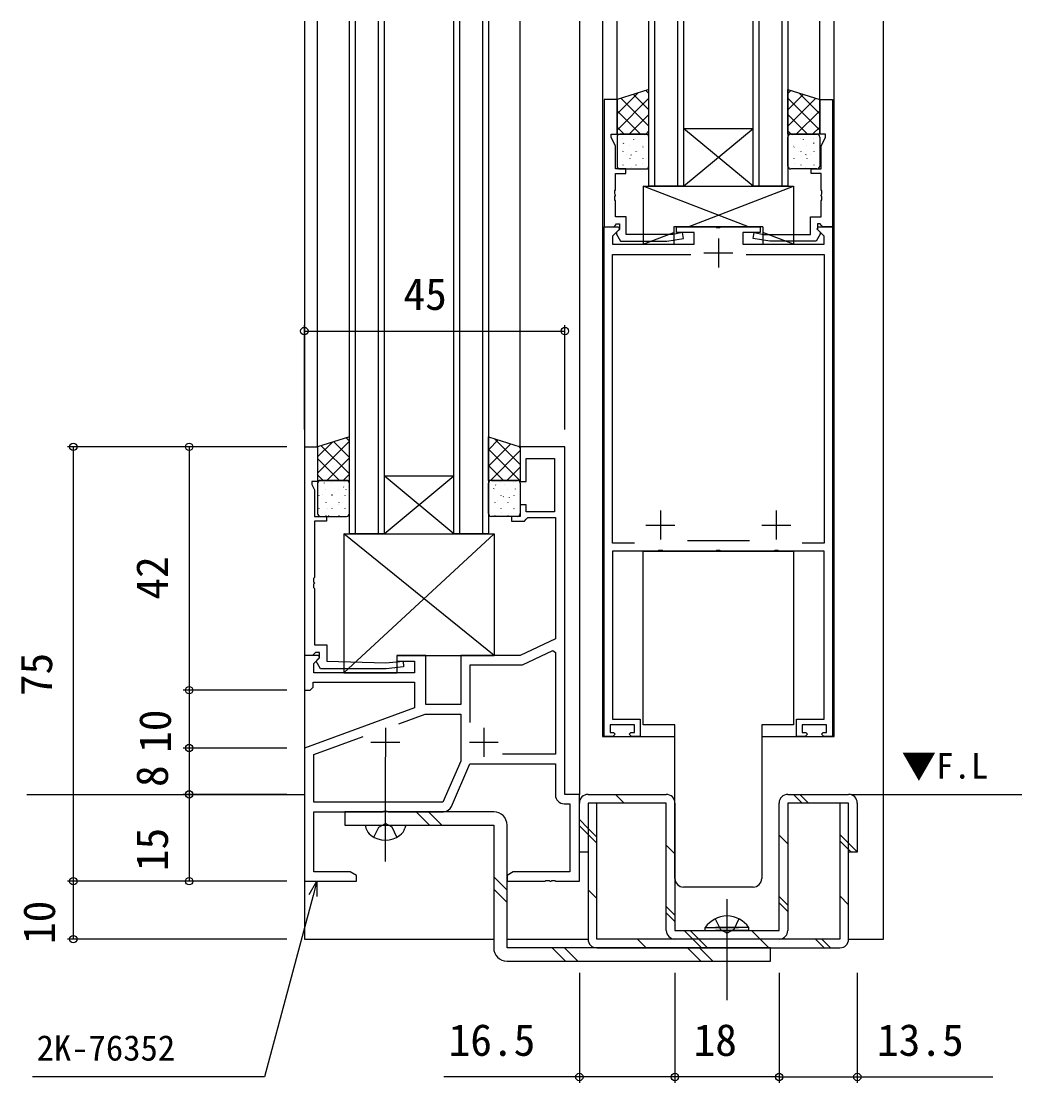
# Model space of a CAD drawing. Units: millimetres, scale not verified. Extents: x -437 to 438, y -681 to 679.
# Drawn here: x -106.5 to 66.2, y -123.2 to 60.1 of the extents above; entities that cross this region are included whole.
import ezdxf
from ezdxf.enums import TextEntityAlignment as Align

# ---------------------------------------------------------------- set-up
doc = ezdxf.new("R2010")
doc.units = ezdxf.units.MM
doc.header["$LTSCALE"] = 4
for name, color, linetype in [('0-1_USER1', 3, 'Continuous'), ('0-2_YKK_11', 7, 'Continuous'), ('0-3_YKK_12', 2, 'Continuous'), ('0-4_YKK_13', 4, 'Continuous'), ('0-6_YKK_D', 6, 'Continuous')]:
    doc.layers.add(name, color=color, linetype=linetype)
doc.styles.add('ＭＳ ゴシック', font='')
doc.styles.get('ＭＳ ゴシック').set_extended_font_data('MS Gothic')

msp = doc.modelspace()

# ---------------------------------------------------------------- linework, layer by layer
at = {"layer": '0-2_YKK_11'}
for p, q in [((13.85, 22.597), (13.85, 17.597)), ((11.35, 20.097), (16.35, 20.097)), ((3.85, -24.403), (3.85, -29.403)), ((23.85, -24.403), (23.85, -29.403)), ((1.35, -26.903), (6.35, -26.903)), ((21.35, -26.903), (26.35, -26.903)), ((19.201, -29.603), (8.499, -29.603)), ((-43.65, -61.903), (-43.65, -66.903)), ((-26.65, -61.903), (-26.65, -66.903)), ((-46.15, -64.403), (-41.15, -64.403)), ((-29.15, -64.403), (-24.15, -64.403))]:
    msp.add_line(p, q, dxfattribs=at)
for points in [[(-5.85, 46.597), (-5.85, 24.597), (-4.22, 24.597), (-3.92, 24.897), (-3.72, 25.097), (-3.25, 25.097), (-3.25, 24.147), (-3.75, 23.647), (-3.75, 23.31), (-3.05, 22.097), (4.958, 22.097), (7.837, 22.605), (7.663, 23.59), (6.005, 23.297), (-2.05, 23.297), (-2.05, 26.297), (-3.92, 26.297), (-3.92, 29.089), (-4.04, 29.272), (-4.04, 29.822), (-3.92, 30.006), (-3.92, 30.089), (-4.04, 30.272), (-4.04, 30.822), (-3.92, 31.006), (-3.92, 33.797), (-2.15, 33.797), (-2.15, 34.597), (-3.92, 34.597), (-3.92, 38.532), (-4.65, 40.097), (-4.65, 40.597), (-3.65, 40.597), (-3.65, 46.597)], [(33.55, 46.597), (33.55, 24.597), (31.92, 24.597), (31.62, 24.897), (31.42, 25.097), (30.95, 25.097), (30.95, 24.147), (31.45, 23.647), (31.45, 23.31), (30.75, 22.097), (22.742, 22.097), (19.863, 22.605), (20.037, 23.59), (21.695, 23.297), (29.75, 23.297), (29.75, 26.297), (31.62, 26.297), (31.62, 29.089), (31.74, 29.272), (31.74, 29.822), (31.62, 30.006), (31.62, 30.089), (31.74, 30.272), (31.74, 30.822), (31.62, 31.006), (31.62, 33.797), (29.85, 33.797), (29.85, 34.597), (31.62, 34.597), (31.62, 38.532), (32.35, 40.097), (32.35, 40.597), (31.35, 40.597), (31.35, 46.597)], [(-57.55, -49.403), (-57.55, -13.403), (-55.35, -13.403), (-55.35, -19.403), (-56.35, -19.403), (-56.35, -19.903), (-55.92, -20.825), (-55.92, -25.403), (-53.85, -25.403), (-53.85, -26.203), (-55.92, -26.203), (-55.92, -35.944), (-56.04, -36.128), (-56.04, -36.678), (-55.92, -36.861), (-55.92, -36.944), (-56.04, -37.128), (-56.04, -37.678), (-55.92, -37.861), (-55.92, -47.603), (-53.75, -47.603), (-53.75, -50.403), (-43.55, -50.703), (-40.6, -50.405), (-40.5, -51.4), (-43.5, -51.703), (-54.873, -51.703), (-55.624, -50.403), (-55.05, -49.829), (-55.05, -48.903), (-55.72, -48.903), (-55.92, -49.103), (-56.22, -49.403)]]:
    msp.add_lwpolyline(points, close=True, dxfattribs=at)
for points in [[(-4.25, -62.703), (-3.95, -63.003), (-4.35, -63.403), (-5.85, -63.403), (-5.85, 24.597), (-3.374, 24.597), (-3.214, 24.209), (-4.45, 22.973), (-4.45, 21.597), (9.65, 21.597), (9.65, 23.597), (6.65, 23.597), (6.65, 24.597), (13.392, 24.597), (13.575, 24.477), (14.125, 24.477), (14.308, 24.597), (21.05, 24.597), (21.05, 23.597), (18.05, 23.597), (18.05, 21.597), (32.15, 21.597), (32.15, 22.973), (30.914, 24.209), (31.074, 24.597), (33.55, 24.597)], [(33.55, 24.597), (33.55, -63.403), (32.05, -63.403), (31.65, -63.003), (31.95, -62.703), (32.55, -62.703), (32.55, -61.403), (28.35, -61.403), (28.35, -62.703), (28.95, -62.703), (29.25, -63.003), (28.85, -63.403), (27.35, -63.403), (27.35, -60.403), (32.15, -60.403), (32.15, -31.403), (24.308, -31.403), (24.125, -31.283), (23.575, -31.283), (23.392, -31.403), (14.308, -31.403), (14.125, -31.283), (13.575, -31.283), (13.392, -31.403), (4.308, -31.403), (4.125, -31.283), (3.575, -31.283), (3.392, -31.403), (-4.45, -31.403), (-4.45, -60.403), (0.35, -60.403), (0.35, -63.403), (-1.15, -63.403), (-1.55, -63.003), (-1.25, -62.703), (-0.65, -62.703), (-0.65, -61.403), (-4.85, -61.403), (-4.85, -62.703), (-4.25, -62.703)], [(-0.632, -30.003), (-4.45, -30.003), (-4.45, 19.797), (9.074, 19.797)], [(18.626, 19.797), (32.15, 19.797), (32.15, -30.003), (28.332, -30.003)], [(-12.65, -73.403), (-12.65, -13.403), (-20.35, -13.403), (-20.35, -19.403), (-19.35, -19.403), (-19.35, -15.403), (-14.45, -15.403), (-14.45, -24.603), (-19.35, -24.603), (-19.35, -23.403), (-20.35, -23.403), (-20.35, -25.403), (-21.85, -25.403), (-21.85, -26.203), (-19.65, -26.203), (-19.35, -25.903), (-19.05, -25.603), (-14.28, -25.603), (-14.28, -46.572), (-20.35, -49.403), (-30.65, -49.403), (-30.65, -57.903), (-36.65, -57.903), (-36.65, -49.403), (-41.65, -49.403), (-41.65, -50.403), (-38.65, -50.403), (-38.65, -52.403), (-56.02, -52.403), (-56.02, -50.797), (-55.014, -49.791), (-55.174, -49.403), (-57.65, -49.403), (-57.65, -55.403), (-56.65, -55.403), (-56.15, -54.903), (-56.15, -54.033), (-38.65, -54.033), (-38.65, -58.487), (-57.65, -65.403)], [(-29.02, -60.989), (-29.02, -51.033), (-19.989, -51.033), (-14.743, -48.586), (-14.28, -48.881), (-14.28, -66.473), (-23.41, -66.473)], [(-41.33, -61.197), (-36.757, -59.533), (-30.65, -59.533), (-30.65, -67.695), (-33.717, -74.773), (-56.02, -74.773), (-56.02, -66.544), (-47.488, -63.439)], [(-57.65, -65.403), (-57.65, -88.403), (-48.65, -88.403), (-48.65, -87.403), (-49.741, -86.773), (-56.02, -86.773), (-56.02, -76.403), (-44.108, -76.403), (-43.925, -76.283), (-43.375, -76.283), (-43.192, -76.403), (-33.631, -76.403)], [(-32.255, -75.499), (-29.05, -68.103), (-14.28, -68.103), (-14.28, -73.533)], [(-12.78, -75.033), (-11.78, -75.033), (-11.78, -86.773), (-21.559, -86.773), (-22.65, -87.403), (-22.65, -88.403), (-16.108, -88.403), (-15.925, -88.283), (-15.375, -88.283), (-15.192, -88.403), (-15.108, -88.403), (-14.925, -88.283), (-14.375, -88.283), (-14.192, -88.403), (-10.15, -88.403), (-10.15, -73.403), (-12.65, -73.403)]]:
    msp.add_lwpolyline(points, dxfattribs=at)
for centre, start, end in [((-12.78, -73.533), 180.00001, 269.99999), ((-33.631, -74.903), 270, 336.57311)]:
    msp.add_arc(centre, 1.5, start, end, dxfattribs=at)
at = {"layer": '0-3_YKK_12'}
for p, q in [((-57.65, 60.097), (-57.65, -73.403)), ((-55.35, -13.403), (-55.35, 60.097)), ((-49.85, -28.403), (-49.85, 60.097)), ((-48.85, 60.097), (-48.85, -28.403)), ((-44.85, -28.403), (-44.85, 60.097)), ((-31.85, -28.403), (-31.85, 60.097)), ((-30.85, 60.097), (-30.85, -28.403)), ((-26.85, -28.403), (-26.85, 60.097)), ((-20.35, -13.403), (-20.35, 60.097)), ((-10.15, 60.097), (-10.15, -73.403)), ((-6.15, 60.097), (-6.15, -63.403)), ((-3.65, 46.597), (-3.65, 60.097)), ((1.85, 31.597), (1.85, 60.097)), ((2.85, 60.097), (2.85, 31.597)), ((6.85, 31.597), (6.85, 60.097)), ((19.85, 31.597), (19.85, 60.097)), ((20.85, 60.097), (20.85, 31.597)), ((24.85, 31.597), (24.85, 60.097)), ((31.35, 46.597), (31.35, 60.097)), ((33.85, -63.403), (33.85, 60.097)), ((42.35, -73.403), (42.35, 60.097)), ((7.85, 41.597), (19.85, 41.597)), ((7.85, 31.597), (19.85, 41.597)), ((19.85, 31.597), (7.85, 41.597)), ((7.85, 31.597), (19.85, 31.597)), ((25.85, 31.597), (19.85, 31.597)), ((-43.85, -18.403), (-31.85, -18.403)), ((-43.85, -28.403), (-31.85, -18.403)), ((-31.85, -28.403), (-43.85, -18.403)), ((-43.85, -28.403), (-31.85, -28.403)), ((-6.15, -63.403), (6.35, -63.403)), ((21.35, -63.403), (33.85, -63.403)), ((-105.569, -73.403), (-57.65, -73.403)), ((-57.65, -73.403), (-57.65, -98.403)), ((36.85, -73.403), (66.249, -73.403)), ((42.35, -98.403), (42.35, -73.403)), ((-57.65, -98.403), (-24.95, -98.403)), ((-22.65, -98.403), (-8.65, -98.403)), ((36.35, -98.403), (42.35, -98.403))]:
    msp.add_line(p, q, dxfattribs=at)
for points in [[(-43.85, 60.097), (-43.85, -28.403), (-49.85, -28.403)], [(-25.85, 60.097), (-25.85, -28.403), (-31.85, -28.403)], [(7.85, 60.097), (7.85, 31.597), (1.85, 31.597)], [(25.85, 60.097), (25.85, 31.597), (19.85, 31.597)]]:
    msp.add_lwpolyline(points, dxfattribs=at)
at = {"layer": '0-4_YKK_13'}
for p, q in [((-3.65, 44.134), (-0.084, 47.699)), ((1.341, 48.14), (1.85, 47.631)), ((26.359, 48.14), (25.85, 47.631)), ((31.35, 44.134), (27.784, 47.699)), ((-3.65, 41.305), (1.85, 46.805)), ((-2.98, 46.804), (1.85, 41.975)), ((-0.819, 47.472), (1.85, 44.803)), ((28.519, 47.472), (25.85, 44.803)), ((31.35, 41.305), (25.85, 46.805)), ((30.68, 46.804), (25.85, 41.975)), ((-3.65, 44.646), (0.399, 40.597)), ((31.35, 44.646), (27.301, 40.597)), ((-1.53, 40.597), (1.85, 43.977)), ((29.23, 40.597), (25.85, 43.977)), ((-3.65, 41.818), (-2.43, 40.597)), ((1.35, 40.597), (-3.15, 40.597)), ((1.09, 40.439), (1.092, 40.432)), ((1.299, 40.597), (1.85, 41.149)), ((26.401, 40.597), (25.85, 41.149)), ((26.35, 40.597), (30.85, 40.597)), ((26.61, 40.439), (26.608, 40.432)), ((31.35, 41.818), (30.13, 40.597)), ((-3.65, 40.097), (-3.65, 35.097)), ((-2.741, 39.222), (-2.738, 39.215)), ((-2.633, 39.865), (-2.633, 39.827)), ((-2.597, 39.076), (-2.555, 39.013)), ((-1.422, 38.654), (-1.422, 38.616)), ((-0.782, 39.707), (-0.779, 39.7)), ((-0.391, 39.865), (-0.391, 39.827)), ((0.821, 38.654), (0.821, 38.616)), ((1.85, 35.097), (1.85, 40.097)), ((25.85, 35.097), (25.85, 40.097)), ((26.879, 38.654), (26.879, 38.616)), ((28.091, 39.865), (28.091, 39.827)), ((28.482, 39.707), (28.479, 39.7)), ((29.122, 38.654), (29.122, 38.616)), ((30.297, 39.076), (30.255, 39.013)), ((30.333, 39.865), (30.333, 39.827)), ((30.441, 39.222), (30.438, 39.215)), ((31.35, 40.097), (31.35, 35.097)), ((-2.633, 37.585), (-2.633, 37.547)), ((-2.012, 37.165), (-2.01, 37.158)), ((-1.262, 37.059), (-1.22, 36.996)), ((-0.391, 37.585), (-0.391, 37.547)), ((-0.041, 37.614), (-0.038, 37.607)), ((0.781, 38.413), (0.822, 38.35)), ((26.919, 38.413), (26.878, 38.35)), ((27.741, 37.614), (27.738, 37.607)), ((28.091, 37.585), (28.091, 37.547)), ((28.962, 37.059), (28.92, 36.996)), ((29.712, 37.165), (29.71, 37.158)), ((30.333, 37.585), (30.333, 37.547)), ((-2.633, 35.305), (-2.633, 35.267)), ((-1.422, 36.374), (-1.422, 36.336)), ((-0.391, 35.305), (-0.391, 35.267)), ((0.688, 35.557), (0.69, 35.55)), ((0.821, 36.374), (0.821, 36.336)), ((26.879, 36.374), (26.879, 36.336)), ((27.012, 35.557), (27.01, 35.55)), ((28.091, 35.305), (28.091, 35.267)), ((29.122, 36.374), (29.122, 36.336)), ((30.333, 35.305), (30.333, 35.267)), ((-3.15, 34.597), (1.35, 34.597)), ((-1.184, 34.825), (-1.181, 34.818)), ((30.85, 34.597), (26.35, 34.597)), ((28.884, 34.825), (28.881, 34.818)), ((0.85, 31.597), (0.85, 21.597)), ((19.05, 24.597), (0.85, 31.597)), ((8.65, 24.597), (26.85, 31.597)), ((6.15, 24.597), (6.15, 21.597)), ((21.55, 24.597), (6.15, 24.597)), ((21.55, 24.597), (21.55, 21.597)), ((0.85, 21.597), (6.15, 23.636)), ((26.85, 21.597), (21.55, 23.636)), ((0.85, 21.597), (6.15, 21.597)), ((21.55, 21.597), (26.85, 21.597)), ((-55.35, -17.938), (-49.85, -12.438)), ((-55.35, -15.109), (-52.858, -12.617)), ((-52.57, -12.526), (-49.85, -15.247)), ((-50.42, -11.849), (-49.85, -12.418)), ((-25.85, -13.893), (-24.159, -12.202)), ((-24.818, -11.994), (-20.35, -16.462)), ((-54.721, -13.204), (-49.85, -18.075)), ((-25.85, -16.722), (-22.008, -12.88)), ((-25.85, -13.791), (-20.453, -19.187)), ((-25.487, -19.187), (-20.35, -14.05)), ((-20.688, -13.296), (-20.35, -13.634)), ((-55.35, -15.404), (-51.566, -19.187)), ((-53.771, -19.187), (-49.85, -15.266)), ((-55.35, -18.232), (-54.394, -19.187)), ((-50.943, -19.187), (-49.85, -18.094)), ((-25.85, -16.619), (-23.282, -19.187)), ((-22.659, -19.187), (-20.35, -16.879)), ((-55.35, -19.687), (-55.35, -24.903)), ((-55.169, -19.607), (-55.167, -19.614)), ((-55.135, -19.483), (-55.135, -19.52)), ((-50.35, -19.187), (-54.85, -19.187)), ((-54.252, -19.618), (-54.211, -19.68)), ((-52.892, -19.483), (-52.892, -19.52)), ((-50.65, -19.483), (-50.65, -19.52)), ((-49.85, -24.903), (-49.85, -19.687)), ((-25.85, -24.903), (-25.85, -19.687)), ((-25.35, -19.187), (-20.85, -19.187)), ((-24.636, -19.969), (-24.595, -20.031)), ((-23.74, -19.483), (-23.74, -19.52)), ((-23.131, -19.826), (-23.128, -19.833)), ((-21.497, -19.483), (-21.497, -19.52)), ((-21.159, -19.377), (-21.157, -19.384)), ((-20.35, -19.687), (-20.35, -24.903)), ((-55.135, -21.763), (-55.135, -21.8)), ((-54.441, -21.664), (-54.438, -21.671)), ((-53.924, -20.694), (-53.924, -20.731)), ((-52.917, -21.635), (-52.876, -21.697)), ((-52.892, -21.763), (-52.892, -21.8)), ((-52.469, -21.215), (-52.467, -21.222)), ((-51.681, -20.694), (-51.681, -20.731)), ((-50.875, -20.281), (-50.833, -20.344)), ((-50.65, -21.763), (-50.65, -21.8)), ((-50.51, -20.731), (-50.507, -20.738)), ((-25.002, -20.558), (-25, -20.565)), ((-24.771, -20.694), (-24.771, -20.731)), ((-23.74, -21.763), (-23.74, -21.8)), ((-23.301, -21.986), (-23.26, -22.048)), ((-22.529, -20.694), (-22.529, -20.731)), ((-21.497, -21.763), (-21.497, -21.8)), ((-21.259, -20.632), (-21.217, -20.695)), ((-20.431, -21.434), (-20.428, -21.441)), ((-53.924, -22.974), (-53.924, -23.011)), ((-51.741, -23.273), (-51.738, -23.28)), ((-51.681, -22.974), (-51.681, -23.011)), ((-24.771, -22.974), (-24.771, -23.011)), ((-24.261, -22.651), (-24.259, -22.658)), ((-22.529, -22.974), (-22.529, -23.011)), ((-22.302, -22.166), (-22.3, -22.173)), ((-55.135, -24.043), (-55.135, -24.08)), ((-54.85, -25.403), (-50.35, -25.403)), ((-53.924, -25.254), (-53.924, -25.291)), ((-53.612, -24.004), (-53.61, -24.012)), ((-53.471, -25.237), (-53.43, -25.299)), ((-52.892, -24.043), (-52.892, -24.08)), ((-51.681, -25.254), (-51.681, -25.291)), ((-50.65, -24.043), (-50.65, -24.08)), ((-20.85, -25.403), (-25.35, -25.403)), ((-24.771, -25.254), (-24.771, -25.291)), ((-23.74, -24.043), (-23.74, -24.08)), ((-23.533, -24.708), (-23.53, -24.715)), ((-22.529, -25.254), (-22.529, -25.291)), ((-21.561, -24.259), (-21.559, -24.266)), ((-21.497, -24.043), (-21.497, -24.08)), ((-50.85, -28.403), (-50.85, -52.403)), ((-24.85, -28.403), (-50.85, -52.403)), ((-24.85, -49.403), (-50.85, -28.403)), ((-41.65, -49.403), (-41.65, -52.403)), ((-41.65, -49.403), (-24.85, -49.403)), ((-50.85, -52.403), (-41.65, -52.403)), ((4.35, -61.403), (0.85, -61.403)), ((6.35, -61.403), (4.35, -61.403)), ((6.35, -87.903), (6.35, -61.403)), ((23.35, -61.403), (21.35, -61.403)), ((21.35, -61.403), (21.35, -87.903)), ((-43.65, -84.993), (-43.65, -67)), ((-8.65, -73.403), (4.85, -73.403)), ((-8.65, -74.903), (-8.65, -98.403)), ((-2.413, -74.903), (-3.913, -73.403)), ((25.85, -73.403), (36.35, -73.403)), ((28.347, -74.903), (26.847, -73.403)), ((29.407, -74.903), (27.907, -73.403)), ((-36.037, -78.703), (-38.337, -76.403)), ((-33.914, -78.703), (-36.214, -76.403)), ((-47.15, -78.703), (-40.15, -78.703)), ((-47.15, -78.703), (-47.012, -79.218)), ((-40.15, -78.703), (-40.288, -79.218)), ((-8.65, -79.272), (-10.15, -77.772)), ((-8.65, -80.333), (-10.15, -78.833)), ((-7.15, -80.772), (-8.65, -79.272)), ((-7.15, -81.833), (-8.65, -80.333)), ((25.85, -81.952), (24.35, -80.452)), ((36.35, -81.845), (34.85, -80.345)), ((6.35, -83.665), (4.85, -82.165)), ((36.35, -82.906), (34.85, -81.406)), ((37.85, -83.345), (36.35, -81.845)), ((36.847, -83.403), (36.35, -82.906)), ((-22.65, -89.967), (-24.95, -87.667)), ((-22.65, -92.09), (-24.95, -89.79)), ((9.85, -89.403), (7.85, -89.403)), ((17.85, -89.403), (9.85, -89.403)), ((19.85, -89.403), (17.85, -89.403)), ((-7.15, -91.378), (-8.65, -89.878)), ((15.35, -108.912), (15.35, -91.527)), ((15.35, -108.912), (15.35, -91.527)), ((25.85, -92.559), (24.35, -91.059)), ((36.35, -92.452), (34.85, -90.952)), ((6.35, -94.272), (4.85, -92.772)), ((25.85, -93.619), (24.35, -92.119)), ((6.35, -95.333), (4.85, -93.833)), ((9.42, -98.403), (7.92, -96.903)), ((10.481, -98.403), (8.981, -96.903)), ((11.6, -96.394), (17.35, -96.394)), ((11.6, -96.903), (11.6, -96.394)), ((11.6, -96.903), (17.35, -96.903)), ((19.1, -96.394), (13.35, -96.394)), ((19.1, -96.903), (13.35, -96.903)), ((19.1, -96.903), (19.1, -96.394)), ((21.087, -98.403), (19.587, -96.903)), ((1.374, -99.903), (-0.126, -98.403)), ((24.35, -98.403), (6.35, -98.403)), ((10.92, -99.903), (9.42, -98.403)), ((11.981, -99.903), (10.481, -98.403)), ((22.587, -99.903), (21.087, -98.403)), ((32.133, -99.903), (30.633, -98.403)), ((33.194, -99.903), (31.694, -98.403)), ((-12.537, -102.203), (-14.837, -99.903)), ((-10.414, -102.203), (-12.714, -99.903)), ((-7.15, -99.903), (34.85, -99.903)), ((10.797, -102.203), (8.497, -99.903)), ((12.92, -102.203), (10.62, -99.903))]:
    msp.add_line(p, q, dxfattribs=at)
for points in [[(-3.65, 46.597), (-3.65, 40.597), (1.85, 40.597), (1.85, 48.297)], [(31.35, 46.597), (31.35, 40.597), (25.85, 40.597), (25.85, 48.297)], [(-55.35, -13.403), (-55.35, -19.187), (-49.85, -19.187), (-49.85, -11.669)], [(-20.35, -13.403), (-20.35, -19.187), (-25.85, -19.187), (-25.85, -11.669)]]:
    msp.add_lwpolyline(points, close=True, dxfattribs=at)
for points in [[(0.85, 31.597), (26.85, 31.597), (26.85, 21.597)], [(-50.85, -28.403), (-24.85, -28.403), (-24.85, -49.403)], [(0.85, -61.403), (0.85, -31.403), (26.85, -31.403)], [(26.85, -31.403), (26.85, -61.403), (23.35, -61.403)], [(-8.65, -83.403), (-10.15, -83.403), (-10.15, -74.903)], [(4.85, -96.903), (4.85, -74.903), (-8.65, -74.903), (-8.65, -83.403)], [(36.35, -98.403), (36.35, -74.903), (34.85, -74.903), (34.85, -98.403), (-7.15, -98.403), (-7.15, -74.903), (-8.65, -74.903)], [(6.35, -74.903), (6.35, -96.903), (24.35, -96.903), (24.35, -74.903)], [(37.85, -74.903), (37.85, -83.403), (36.35, -83.403), (36.35, -74.903), (25.85, -74.903), (25.85, -96.903)], [(-24.95, -76.403), (-50.65, -76.403), (-50.65, -78.703)], [(-50.65, -78.703), (-24.95, -78.703), (-24.95, -99.903)], [(-45.65, -80.796), (-44.8, -79.053), (-43.65, -78.442)], [(-41.65, -80.796), (-42.5, -79.053), (-43.65, -78.442)], [(-22.65, -102.203), (22.85, -102.203), (22.85, -99.903), (-22.65, -99.903), (-22.65, -78.703)], [(13.3, -94.893), (14.205, -96.749), (15.35, -97.358)], [(17.4, -94.893), (16.495, -96.749), (15.35, -97.358)]]:
    msp.add_lwpolyline(points, dxfattribs=at)
for centre, radius, start, end in [((-3.15, 40.097), 0.5, 90, 180), ((1.35, 40.097), 0.5, 0, 90), ((26.35, 40.097), 0.5, 90, 180), ((30.85, 40.097), 0.5, 0, 90), ((-3.15, 35.097), 0.5, 180, 270), ((1.35, 35.097), 0.5, 270, 0), ((26.35, 35.097), 0.5, 180, 270), ((30.85, 35.097), 0.5, 270, 0), ((-54.85, -19.687), 0.5, 90, 180), ((-50.35, -19.687), 0.5, 0, 90), ((-25.35, -19.687), 0.5, 90, 180), ((-20.85, -19.687), 0.5, 0, 90), ((-54.85, -24.903), 0.5, 180, 270), ((-50.35, -24.903), 0.5, 270, 0), ((-25.35, -24.903), 0.5, 180, 270), ((-20.85, -24.903), 0.5, 270, 0), ((-8.65, -74.903), 1.5, 90, 180), ((4.85, -74.903), 1.5, 0, 90), ((25.85, -74.903), 1.5, 90, 180), ((36.35, -74.903), 1.5, 0, 90), ((-24.95, -78.703), 2.3, 0, 90), ((-44.79, -78.622), 2.3, 195, 233.11591), ((-43.65, -77.103), 4.2, 233.11591, 306.88409), ((-42.51, -78.622), 2.3, 306.88409, 345), ((7.85, -87.903), 1.5, 180, 270), ((19.85, -87.903), 1.5, 270, 0), ((15.35, -98.93), 4.527, 34.06671, 145.93329), ((6.35, -96.903), 1.5, 180, 270), ((24.35, -96.903), 1.5, 270, 0), ((-7.15, -98.403), 1.5, 180, 270), ((34.85, -98.403), 1.5, 270, 0), ((-22.65, -99.903), 2.3, 180, 270)]:
    msp.add_arc(centre, radius, start, end, dxfattribs=at)
at = {"layer": '0-6_YKK_D'}
for p, q in [((-57.65, -10.403), (-57.65, 7.597)), ((-12.65, -10.403), (-12.65, 7.597)), ((-57.65, 6.597), (-12.65, 6.597)), ((-60.65, -13.403), (-98.55, -13.403)), ((-97.55, -13.403), (-97.55, -88.403)), ((-60.65, -13.403), (-78.55, -13.403)), ((-77.55, -13.403), (-77.55, -55.403)), ((-60.65, -55.403), (-78.55, -55.403)), ((-60.65, -55.403), (-78.55, -55.403)), ((-77.55, -55.403), (-77.55, -65.403)), ((-60.65, -65.403), (-78.55, -65.403)), ((-61.65, -65.403), (-78.55, -65.403)), ((-77.55, -65.403), (-77.55, -73.403)), ((-60.65, -73.403), (-78.55, -73.403)), ((-60.65, -73.403), (-78.55, -73.403)), ((-77.55, -73.403), (-77.55, -88.403)), ((-60.65, -88.403), (-98.55, -88.403)), ((-60.65, -88.403), (-98.55, -88.403)), ((-97.55, -88.403), (-97.55, -98.403)), ((-60.65, -88.403), (-78.55, -88.403)), ((-60.65, -98.403), (-98.55, -98.403)), ((-10.151, -104.203), (-10.151, -123.203)), ((6.349, -104.203), (6.349, -123.203)), ((6.349, -104.203), (6.349, -123.203)), ((24.349, -104.203), (24.349, -123.203)), ((24.349, -104.203), (24.349, -123.203)), ((37.85, -104.203), (37.85, -123.203)), ((24.349, -122.203), (6.349, -122.203))]:
    msp.add_line(p, q, dxfattribs=at)
for points in [[(-55.468, -88.403), (-56.127, -90.866), (-64.524, -122.203), (-104.603, -122.203)], [(-56.787, -90.689), (-55.468, -88.403), (-55.468, -91.043)], [(6.349, -122.203), (-10.151, -122.203), (-33.576, -122.203)], [(24.349, -122.203), (37.85, -122.203), (61.275, -122.203)]]:
    msp.add_lwpolyline(points, dxfattribs=at)
for centre in [(-57.65, 6.597), (-12.65, 6.597), (-97.55, -13.403), (-77.55, -13.403), (-77.55, -55.403), (-77.55, -55.403), (-77.55, -65.403), (-77.55, -65.403), (-77.55, -73.403), (-77.55, -73.403), (-97.55, -88.403), (-97.55, -88.403), (-77.55, -88.403), (-97.55, -98.403), (-10.151, -122.203), (6.349, -122.203), (6.349, -122.203), (24.349, -122.203), (24.349, -122.203), (37.85, -122.203)]:
    msp.add_circle(centre, 0.637, dxfattribs=at)

# ---------------------------------------------------------------- texts
at = {"layer": '0-1_USER1', "style": 'ＭＳ ゴシック'}
msp.add_text('▼F.L', height=4.399, dxfattribs=at).set_placement((45.482, -71.995), align=Align.BOTTOM_LEFT)
at = {"layer": '0-6_YKK_D', "style": 'ＭＳ ゴシック'}
for s, height, p in [('45', 5.499, (-40.519, 8.597)), ('16.5', 5.499, (-32.727, -120.203)), ('18', 5.499, (9.575, -120.203)), ('13.5', 5.499, (41.249, -120.203)), ('2K-76352', 4.399, (-103.892, -120.703))]:
    msp.add_text(s, height=height, dxfattribs=at).set_placement(p, align=Align.BOTTOM_LEFT)
for s, p in [('42', (-79.55, -39.772)), ('75', (-99.55, -56.442)), ('10', (-79.05, -66.241)), ('8', (-79.55, -72.13)), ('15', (-79.55, -86.655)), ('10', (-99.05, -99.241))]:
    msp.add_text(s, height=5.499, rotation=90, dxfattribs=at).set_placement(p, align=Align.BOTTOM_LEFT)

doc.saveas('drawing.dxf')
